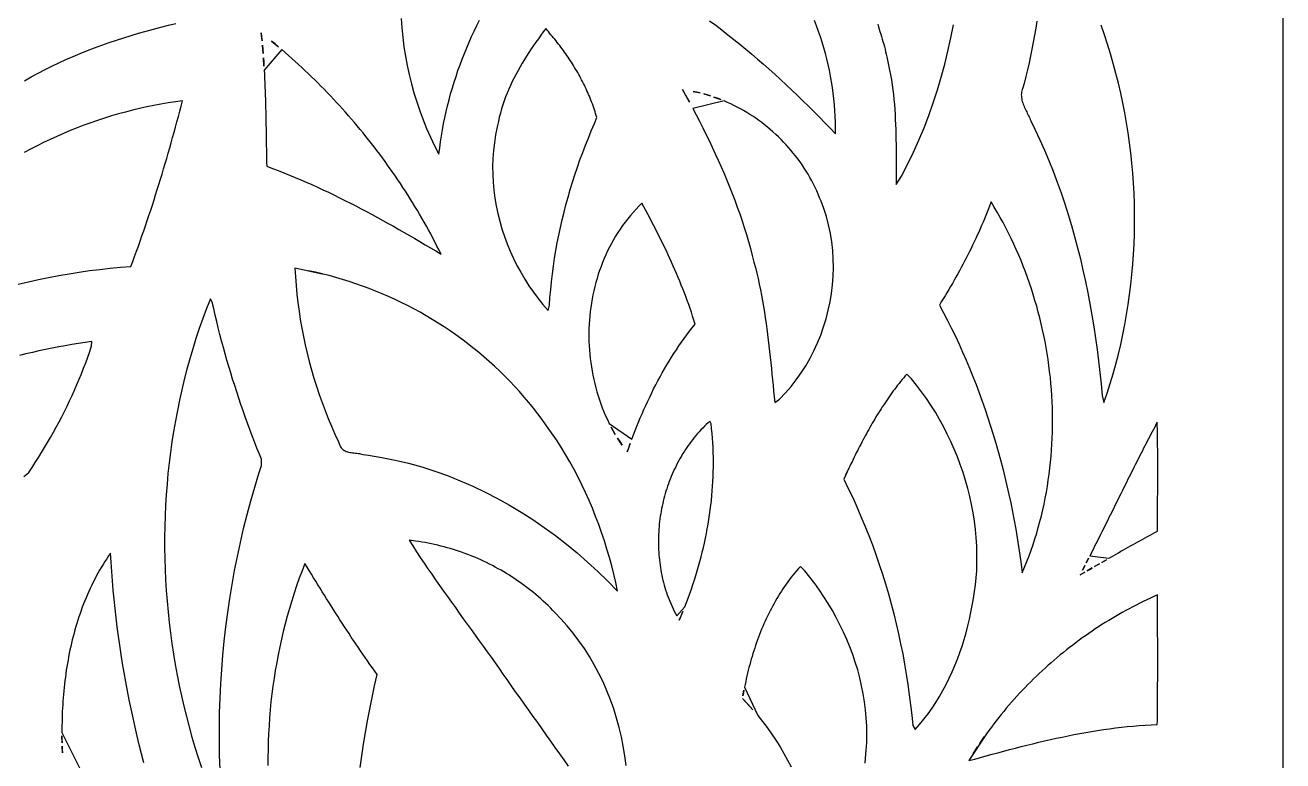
# Model space of a CAD drawing. Header units: metres. Extents: x 0 to 500, y 0 to 1000.
# Drawn here: x 247.2 to 500, y 171.3 to 319.2 of the extents above; entities that cross this region are included whole.
import ezdxf

# ---------------------------------------------------------------- set-up
doc = ezdxf.new("R2010")
doc.units = ezdxf.units.M
doc.layers.add('HOLE', color=7, linetype='Continuous')
doc.layers.add('OUTER', color=7, linetype='Continuous')

msp = doc.modelspace()

# ---------------------------------------------------------------- linework, layer by layer
at = {"layer": 'HOLE'}
for points in [[(247.03, 308.06), (248.39, 308.84), (249.76, 309.59), (251.15, 310.31), (252.54, 311), (253.95, 311.68), (255.36, 312.33), (256.79, 312.95), (258.22, 313.55), (259.67, 314.13), (261.12, 314.69), (262.58, 315.23), (264.04, 315.74), (265.51, 316.24), (266.99, 316.72), (268.48, 317.18), (269.97, 317.62), (271.46, 318.04), (272.96, 318.44), (274.46, 318.83), (275.97, 319.21), (277.47, 319.56)], [(322.74, 320.6), (322.88, 318.7), (323.07, 316.8), (323.31, 314.91), (323.6, 313.02), (323.95, 311.15), (324.35, 309.29), (324.8, 307.45), (325.31, 305.61), (325.87, 303.8), (326.48, 302), (327.14, 300.22), (327.86, 298.46), (328.63, 296.73), (329.46, 295.01), (330.34, 293.33), (330.49, 294.56), (330.66, 295.78), (330.85, 297.01), (331.05, 298.22), (331.28, 299.44), (331.53, 300.64), (331.8, 301.85), (332.08, 303.05), (332.38, 304.24), (332.7, 305.42), (333.04, 306.61), (333.4, 307.78), (333.78, 308.95), (334.17, 310.11), (334.58, 311.27), (335.01, 312.42), (335.45, 313.56), (335.92, 314.69), (336.39, 315.82), (336.89, 316.94), (337.4, 318.05), (337.93, 319.15), (338.47, 320.25)], [(384.76, 320.13), (385.99, 319.21), (387.22, 318.27), (388.43, 317.33), (389.64, 316.37), (390.84, 315.4), (392.03, 314.42), (393.22, 313.43), (394.4, 312.43), (395.56, 311.41), (396.72, 310.39), (397.88, 309.36), (399.02, 308.32), (400.16, 307.26), (401.29, 306.2), (402.41, 305.13), (403.52, 304.05), (404.63, 302.96), (405.73, 301.86), (406.82, 300.75), (407.9, 299.63), (408.98, 298.51), (410.04, 297.37), (410.05, 298.55), (410.04, 299.73), (410, 300.9), (409.94, 302.07), (409.86, 303.24), (409.75, 304.41), (409.61, 305.57), (409.46, 306.72), (409.28, 307.88), (409.08, 309.02), (408.85, 310.17), (408.6, 311.3), (408.34, 312.44), (408.04, 313.56), (407.73, 314.68), (407.4, 315.79), (407.04, 316.9), (406.67, 317.99), (406.27, 319.08), (405.85, 320.16)], [(418.55, 319.43), (418.7, 318.93), (418.86, 318.44), (419.01, 317.94), (419.17, 317.44), (419.32, 316.94), (419.47, 316.44), (419.61, 315.94), (419.75, 315.43), (419.89, 314.93), (420.02, 314.42), (420.14, 313.91), (420.26, 313.4), (420.37, 312.89), (420.53, 312.19), (420.75, 311.21), (420.95, 310.22), (421.14, 309.24), (421.31, 308.25), (421.45, 307.26), (421.59, 306.26), (421.7, 305.27), (421.81, 304.27), (421.9, 303.27), (421.97, 302.27), (422.04, 301.27), (422.09, 300.26), (422.14, 299.26), (422.17, 298.25), (422.2, 297.25), (422.22, 296.24), (422.24, 295.24), (422.25, 294.23), (422.26, 293.22), (422.26, 292.22), (422.26, 291.21), (422.26, 290.21), (422.26, 289.2), (422.26, 288.2), (422.27, 287.19), (423.31, 288.87), (424.55, 291.26), (425.72, 293.68), (426.82, 296.12), (427.86, 298.6), (428.82, 301.11), (429.72, 303.65), (430.55, 306.21), (431.32, 308.79), (432.03, 311.39), (432.67, 314.02), (433.26, 316.66), (433.78, 319.32)], [(450.52, 320.03), (450.31, 318.63), (450.08, 317.23), (449.83, 315.84), (449.57, 314.44), (449.28, 313.06), (448.98, 311.67), (448.67, 310.29), (448.33, 308.92), (447.97, 307.54), (447.7, 306.61), (447.6, 306.33), (447.52, 306.05), (447.47, 305.77), (447.44, 305.49), (447.42, 305.22), (447.43, 304.95), (447.46, 304.68), (447.5, 304.41), (447.55, 304.14), (447.62, 303.87), (447.7, 303.61), (447.8, 303.35), (447.9, 303.08), (448.01, 302.82), (448.12, 302.57), (448.24, 302.31), (448.37, 302.05), (448.5, 301.79), (448.62, 301.54), (448.75, 301.28), (448.88, 301.03), (449, 300.78), (449.12, 300.52), (449.23, 300.27), (449.34, 300.02), (450.17, 298.31), (451.15, 296.22), (452.08, 294.12), (452.98, 292), (453.83, 289.86), (454.64, 287.7), (455.42, 285.53), (456.15, 283.35), (456.85, 281.15), (457.52, 278.94), (458.14, 276.72), (458.74, 274.49), (459.3, 272.24), (459.82, 269.99), (460.32, 267.73), (460.78, 265.46), (461.22, 263.19), (461.62, 260.91), (462, 258.62), (462.35, 256.32), (462.67, 254.03), (462.96, 251.73), (463.23, 249.43), (463.48, 247.12), (463.71, 244.82), (464, 243.35), (464.66, 245.28), (465.29, 247.22), (465.87, 249.16), (466.42, 251.12), (466.93, 253.09), (467.4, 255.07), (467.83, 257.06), (468.23, 259.05), (468.59, 261.06), (468.92, 263.07), (469.2, 265.08), (469.46, 267.1), (469.67, 269.13), (469.85, 271.16), (469.99, 273.19), (470.1, 275.23), (470.16, 277.27), (470.2, 279.3), (470.2, 281.34), (470.16, 283.38), (470.08, 285.42), (469.97, 287.46), (469.83, 289.49), (469.65, 291.52), (469.43, 293.55), (469.18, 295.57), (468.89, 297.59), (468.57, 299.6), (468.21, 301.6), (467.82, 303.6), (467.4, 305.59), (466.94, 307.57), (466.44, 309.55), (465.91, 311.51), (465.35, 313.46), (464.75, 315.4), (464.12, 317.33), (463.45, 319.24)], [(245.77, 267.15), (247.8, 267.64), (249.83, 268.09), (251.87, 268.52), (253.92, 268.91), (255.98, 269.27), (258.04, 269.59), (260.1, 269.89), (262.17, 270.15), (264.24, 270.37), (266.32, 270.57), (268.4, 270.72), (268.78, 271.74), (269.16, 272.76), (269.54, 273.79), (269.91, 274.81), (270.28, 275.84), (270.64, 276.86), (271, 277.89), (271.35, 278.92), (271.7, 279.95), (272.05, 280.99), (272.39, 282.02), (272.73, 283.06), (273.06, 284.1), (273.39, 285.14), (273.72, 286.18), (274.04, 287.22), (274.36, 288.26), (274.68, 289.31), (275, 290.35), (275.31, 291.4), (275.61, 292.45), (275.92, 293.5), (276.22, 294.55), (276.52, 295.6), (276.81, 296.65), (277.1, 297.7), (277.39, 298.75), (277.68, 299.81), (277.96, 300.86), (278.25, 301.92), (278.52, 302.97), (278.8, 304.03), (277.35, 303.83), (275.9, 303.61), (274.46, 303.37), (273.02, 303.1), (271.59, 302.8), (270.16, 302.48), (268.74, 302.14), (267.32, 301.78), (265.91, 301.39), (264.51, 300.98), (263.11, 300.55), (261.72, 300.09), (260.33, 299.61), (258.96, 299.11), (257.59, 298.59), (256.23, 298.04), (254.87, 297.48), (253.53, 296.89), (252.19, 296.28), (250.87, 295.65), (249.55, 295), (248.24, 294.33), (246.94, 293.63)], [(286.35, 169.58), (286.26, 172.46), (286.21, 175.33), (286.21, 178.21), (286.26, 181.09), (286.35, 183.96), (286.49, 186.83), (286.67, 189.7), (286.91, 192.57), (287.18, 195.43), (287.51, 198.28), (287.88, 201.13), (288.3, 203.98), (288.76, 206.81), (289.27, 209.63), (289.83, 212.45), (290.43, 215.26), (291.08, 218.05), (291.78, 220.83), (292.53, 223.6), (293.32, 226.36), (294.16, 229.1), (294.68, 230.74), (294.68, 230.75), (294.68, 230.77), (294.68, 230.8), (294.68, 230.83), (294.68, 230.88), (294.68, 230.93), (294.68, 230.99), (294.67, 231.05), (294.67, 231.12), (294.67, 231.19), (294.67, 231.26), (294.67, 231.33), (294.67, 231.41), (294.66, 231.48), (294.66, 231.55), (294.66, 231.62), (294.66, 231.69), (294.66, 231.75), (294.66, 231.81), (294.66, 231.86), (294.66, 231.9), (294.65, 231.94), (294.65, 231.96), (294.65, 231.98), (294.65, 231.99), (294.25, 232.98), (293.76, 234.22), (293.27, 235.46), (292.8, 236.71), (292.33, 237.96), (291.87, 239.21), (291.41, 240.47), (290.97, 241.73), (290.53, 242.99), (290.1, 244.25), (289.69, 245.52), (289.28, 246.79), (288.87, 248.06), (288.48, 249.34), (288.1, 250.62), (287.72, 251.9), (287.36, 253.19), (287, 254.47), (286.66, 255.77), (286.32, 257.06), (285.99, 258.36), (285.68, 259.66), (285.37, 260.96), (285.07, 262.27), (284.78, 263.58), (284.4, 264.23), (283.62, 262.25), (282.88, 260.25), (282.17, 258.24), (281.5, 256.22), (280.86, 254.19), (280.26, 252.14), (279.69, 250.09), (279.15, 248.02), (278.65, 245.95), (278.19, 243.87), (277.75, 241.78), (277.36, 239.68), (276.99, 237.58), (276.66, 235.47), (276.37, 233.35), (276.1, 231.23), (275.87, 229.11), (275.68, 226.98), (275.51, 224.84), (275.38, 222.71), (275.29, 220.57), (275.22, 218.43), (275.19, 216.28), (275.19, 214.14), (275.23, 212), (275.3, 209.86), (275.39, 207.72), (275.53, 205.58), (275.69, 203.44), (275.88, 201.31), (276.11, 199.17), (276.37, 197.05), (276.66, 194.92), (276.98, 192.81), (277.34, 190.69), (277.72, 188.59), (278.14, 186.49), (278.58, 184.39), (279.06, 182.31), (279.57, 180.23), (280.11, 178.17), (280.68, 176.11), (281.28, 174.06), (281.92, 172.02), (282.58, 170)], [(246.89, 228.53), (247.91, 229.33), (248.56, 230.31), (249.2, 231.31), (249.83, 232.31), (250.46, 233.31), (251.07, 234.32), (251.67, 235.34), (252.26, 236.37), (252.85, 237.4), (253.42, 238.44), (253.98, 239.48), (254.53, 240.53), (255.06, 241.59), (255.59, 242.65), (256.1, 243.72), (256.6, 244.8), (257.09, 245.88), (257.57, 246.97), (258.03, 248.06), (258.48, 249.16), (258.91, 250.27), (259.34, 251.38), (259.74, 252.5), (260.14, 253.63), (260.51, 254.76), (260.54, 255.63), (259.21, 255.43), (257.88, 255.23), (256.55, 255.01), (255.22, 254.78), (253.9, 254.54), (252.58, 254.29), (251.25, 254.02), (249.93, 253.75), (248.62, 253.46), (247.3, 253.17), (245.99, 252.86)], [(367.95, 170.4), (367.71, 172.34), (367.4, 174.26), (367.02, 176.17), (366.57, 178.07), (366.05, 179.94), (365.47, 181.8), (364.82, 183.62), (364.11, 185.43), (363.33, 187.2), (362.49, 188.93), (361.58, 190.63), (360.61, 192.29), (359.58, 193.91), (358.48, 195.49), (357.33, 197.02), (356.11, 198.49), (354.84, 199.92), (353.68, 201.11), (353.22, 201.59), (352.76, 202.07), (352.28, 202.54), (351.8, 203), (351.32, 203.45), (350.83, 203.89), (350.33, 204.33), (349.83, 204.76), (349.32, 205.18), (348.81, 205.6), (348.29, 206.01), (347.76, 206.41), (347.23, 206.8), (346.7, 207.18), (346.16, 207.56), (345.61, 207.93), (345.06, 208.29), (344.51, 208.64), (343.95, 208.99), (343.39, 209.32), (342.82, 209.65), (342.25, 209.97), (341.67, 210.29), (341.09, 210.59), (340.51, 210.89), (339.92, 211.18), (339.33, 211.46), (338.74, 211.73), (338.14, 212), (337.54, 212.26), (336.94, 212.5), (336.33, 212.74), (335.72, 212.98), (335.11, 213.2), (334.49, 213.41), (333.87, 213.62), (333.25, 213.82), (332.63, 214.01), (332, 214.19), (331.38, 214.36), (330.75, 214.53), (330.11, 214.68), (329.48, 214.83), (328.85, 214.97), (328.21, 215.1), (327.57, 215.22), (326.93, 215.33), (326.29, 215.44), (325.65, 215.53), (324.37, 215.69), (324.37, 215.69), (325.1, 214.54), (325.84, 213.39), (326.6, 212.24), (327.35, 211.1), (328.12, 209.97), (328.89, 208.84), (329.67, 207.72), (330.46, 206.59), (331.25, 205.48), (332.04, 204.36), (332.84, 203.25), (333.64, 202.14), (334.44, 201.03), (335.24, 199.92), (336.04, 198.82), (336.85, 197.71), (337.65, 196.6), (338.45, 195.49), (339.25, 194.38), (340.05, 193.27), (340.84, 192.15), (341.63, 191.03), (342.42, 189.91), (343.2, 188.79), (343.97, 187.66), (344.79, 186.48), (345.69, 185.24), (346.58, 184), (347.47, 182.76), (348.36, 181.51), (349.24, 180.27), (350.13, 179.02), (351.01, 177.77), (351.89, 176.52), (352.78, 175.27), (353.66, 174.02), (354.55, 172.77), (355.43, 171.52), (356.32, 170.28)], [(271.03, 170.93), (270.56, 172.73), (270.11, 174.53), (269.67, 176.33), (269.25, 178.14), (268.84, 179.96), (268.46, 181.77), (268.08, 183.59), (267.73, 185.42), (267.38, 187.25), (267.06, 189.08), (266.75, 190.91), (266.46, 192.75), (266.18, 194.59), (265.92, 196.43), (265.68, 198.27), (265.45, 200.12), (265.24, 201.97), (265.05, 203.82), (264.87, 205.68), (264.71, 207.53), (264.57, 209.39), (264.44, 211.25), (264.33, 213.11), (263.94, 212.55), (263.56, 211.98), (263.19, 211.4), (262.83, 210.82), (262.47, 210.24), (262.13, 209.65), (261.79, 209.06), (261.46, 208.46), (261.14, 207.85), (260.83, 207.24), (260.53, 206.63), (260.24, 206.01), (259.96, 205.39), (259.68, 204.77), (259.41, 204.14), (259.15, 203.51), (258.9, 202.87), (258.65, 202.23), (258.42, 201.59), (258.19, 200.94), (257.97, 200.29), (257.76, 199.64), (257.55, 198.98), (257.35, 198.32), (257.16, 197.66), (256.98, 196.99), (256.8, 196.33), (256.63, 195.66), (256.47, 194.98), (256.32, 194.31), (256.17, 193.63), (256.03, 192.96), (255.9, 192.28), (255.77, 191.59), (255.65, 190.91), (255.54, 190.22), (255.43, 189.54), (255.33, 188.85), (255.24, 188.16), (255.15, 187.47), (255.07, 186.78), (254.99, 186.09), (254.92, 185.39), (254.86, 184.7), (254.8, 184.01), (254.75, 183.31), (254.71, 182.62), (254.67, 181.92), (254.63, 181.23), (254.61, 180.53), (254.58, 179.84), (254.57, 179.14), (254.55, 178.45), (254.55, 177.75), (254.55, 177.06), (258.93, 168.2)], [(314.48, 170.02), (314.82, 172.37), (315.19, 174.72), (315.59, 177.06), (316.01, 179.4), (316.45, 181.74), (316.92, 184.07), (317.41, 186.39), (317.93, 188.71), (317.44, 189.38), (316.96, 190.06), (316.48, 190.74), (316, 191.42), (315.53, 192.1), (315.06, 192.78), (314.59, 193.47), (314.12, 194.16), (313.65, 194.85), (313.19, 195.54), (312.73, 196.23), (312.27, 196.92), (311.81, 197.61), (311.36, 198.31), (310.9, 199.01), (310.45, 199.71), (310, 200.4), (309.55, 201.11), (309.11, 201.81), (308.66, 202.51), (308.22, 203.21), (307.77, 203.92), (307.33, 204.62), (306.89, 205.33), (306.45, 206.04), (306.02, 206.74), (305.58, 207.45), (305.14, 208.16), (304.71, 208.87), (304.27, 209.58), (303.84, 210.29), (303.41, 211.01), (302.83, 209.52), (302.27, 208.03), (301.74, 206.53), (301.24, 205.02), (300.75, 203.5), (300.29, 201.98), (299.85, 200.44), (299.44, 198.9), (299.05, 197.36), (298.68, 195.8), (298.34, 194.24), (298.02, 192.68), (297.72, 191.11), (297.45, 189.53), (297.2, 187.95), (296.97, 186.37), (296.76, 184.78), (296.58, 183.19), (296.42, 181.59), (296.29, 180), (296.18, 178.4), (296.09, 176.8), (296.02, 175.2), (295.98, 173.59), (295.96, 171.99), (295.96, 170.39)], [(416.03, 170.88), (416.12, 171.88), (416.26, 173.4), (416.35, 175.05), (416.38, 176.7), (416.35, 178.34), (416.26, 179.98), (416.11, 181.61), (415.91, 183.23), (415.64, 184.84), (415.32, 186.44), (414.95, 188.03), (414.53, 189.61), (414.05, 191.16), (413.53, 192.71), (412.96, 194.23), (412.34, 195.74), (411.68, 197.23), (410.97, 198.7), (410.22, 200.14), (409.43, 201.56), (408.6, 202.96), (407.73, 204.33), (406.82, 205.67), (405.88, 206.99), (404.91, 208.27), (403.9, 209.52), (403, 210.42), (402.62, 209.99), (402.24, 209.56), (401.88, 209.13), (401.52, 208.68), (401.17, 208.24), (400.82, 207.78), (400.48, 207.33), (400.15, 206.86), (399.82, 206.4), (399.5, 205.92), (399.19, 205.45), (398.88, 204.96), (398.58, 204.48), (398.28, 203.99), (397.99, 203.49), (397.71, 202.99), (397.44, 202.49), (397.17, 201.98), (396.9, 201.47), (396.64, 200.96), (396.39, 200.44), (396.15, 199.92), (395.91, 199.4), (395.67, 198.87), (395.44, 198.34), (395.22, 197.81), (395, 197.27), (394.79, 196.73), (394.58, 196.19), (394.38, 195.65), (394.19, 195.1), (394, 194.55), (393.82, 194), (393.64, 193.45), (393.46, 192.89), (393.29, 192.34), (393.13, 191.78), (392.97, 191.22), (392.82, 190.66), (392.67, 190.1), (392.53, 189.54), (392.39, 188.97), (392.26, 188.41), (392.13, 187.84), (392.01, 187.27), (391.89, 186.71), (391.78, 186.14), (394.46, 180.44), (394.46, 180.44), (395.42, 179.24), (396.34, 178.01), (397.23, 176.76), (398.09, 175.47), (398.91, 174.17), (399.69, 172.84), (400.44, 171.48), (401.15, 170.11)]]:
    msp.add_lwpolyline(points, dxfattribs=at)
for points in [[(294.61, 317.73), (294.7, 316.89), (294.78, 316.06), (294.61, 317.73)], [(351.8, 318.55), (351.31, 317.88), (350.81, 317.2), (350.33, 316.52), (349.84, 315.84), (349.36, 315.14), (348.89, 314.45), (348.42, 313.74), (347.97, 313.04), (347.52, 312.32), (347.08, 311.6), (346.65, 310.87), (346.24, 310.14), (345.84, 309.4), (345.45, 308.65), (345.07, 307.9), (344.71, 307.13), (344.37, 306.36), (344.04, 305.59), (343.73, 304.8), (343.44, 304.01), (343.17, 303.2), (342.92, 302.39), (342.69, 301.57), (342.48, 300.74), (342.3, 299.9), (342.05, 298.77), (341.73, 297.19), (341.48, 295.61), (341.3, 294.02), (341.19, 292.43), (341.14, 290.83), (341.16, 289.24), (341.25, 287.65), (341.39, 286.06), (341.6, 284.48), (341.86, 282.91), (342.19, 281.36), (342.57, 279.81), (343.02, 278.28), (343.51, 276.77), (344.06, 275.28), (344.67, 273.81), (345.32, 272.36), (346.03, 270.94), (346.78, 269.55), (347.59, 268.19), (348.44, 266.86), (349.33, 265.56), (350.27, 264.3), (351.26, 263.08), (352.28, 261.9), (352.56, 262.94), (352.67, 264.52), (352.81, 266.1), (352.97, 267.67), (353.15, 269.24), (353.36, 270.81), (353.59, 272.37), (353.85, 273.92), (354.13, 275.47), (354.44, 277.02), (354.76, 278.56), (355.11, 280.1), (355.49, 281.62), (355.88, 283.15), (356.3, 284.67), (356.74, 286.18), (357.19, 287.68), (357.67, 289.18), (358.18, 290.67), (358.7, 292.15), (359.24, 293.63), (359.8, 295.09), (360.38, 296.55), (360.97, 298), (361.59, 299.45), (362.08, 300.68), (361.96, 301.07), (361.84, 301.47), (361.72, 301.86), (361.59, 302.25), (361.46, 302.64), (361.33, 303.03), (361.19, 303.41), (361.04, 303.8), (360.9, 304.18), (360.75, 304.56), (360.59, 304.94), (360.43, 305.32), (360.27, 305.69), (360.1, 306.06), (359.93, 306.44), (359.76, 306.81), (359.58, 307.17), (359.4, 307.54), (359.21, 307.9), (359.03, 308.27), (358.83, 308.63), (358.64, 308.99), (358.44, 309.34), (358.24, 309.7), (358.04, 310.05), (357.83, 310.4), (357.62, 310.75), (357.4, 311.1), (357.19, 311.45), (356.97, 311.79), (356.75, 312.13), (356.52, 312.47), (356.29, 312.81), (356.06, 313.15), (355.83, 313.48), (355.6, 313.81), (355.36, 314.14), (355.12, 314.47), (354.88, 314.8), (354.63, 315.12), (354.39, 315.44), (354.14, 315.76), (353.88, 316.08), (353.63, 316.4), (353.38, 316.71), (353.12, 317.02), (352.86, 317.33), (352.6, 317.64), (352.34, 317.95), (352.07, 318.25), (351.8, 318.55)], [(294.86, 315.22), (294.93, 314.38), (295, 313.54), (294.86, 315.22)], [(295.22, 310.19), (295.26, 309.35), (295.3, 308.51), (295.34, 307.67), (295.37, 306.83), (295.4, 305.99), (295.43, 305.15), (295.46, 304.31), (295.48, 303.47), (295.5, 302.63), (295.52, 301.79), (295.54, 300.95), (295.55, 300.11), (295.57, 299.27), (295.58, 298.43), (295.6, 297.59), (295.61, 296.75), (295.63, 295.9), (295.64, 295.06), (295.65, 294.22), (295.67, 293.38), (295.68, 292.54), (295.7, 291.7), (295.72, 290.86), (296.87, 290.44), (298.01, 290), (299.15, 289.56), (300.29, 289.1), (301.42, 288.64), (302.55, 288.16), (303.68, 287.67), (304.8, 287.18), (305.91, 286.67), (307.03, 286.16), (308.13, 285.64), (309.24, 285.1), (310.34, 284.56), (311.44, 284.02), (312.54, 283.46), (313.63, 282.9), (314.72, 282.33), (315.81, 281.76), (316.89, 281.18), (317.97, 280.59), (319.05, 280), (320.12, 279.4), (321.2, 278.8), (322.27, 278.19), (323.34, 277.58), (324.4, 276.96), (325.47, 276.34), (326.53, 275.72), (327.59, 275.1), (328.65, 274.47), (329.71, 273.84), (330.76, 273.21), (330.36, 274.02), (329.95, 274.84), (329.53, 275.65), (329.11, 276.45), (328.68, 277.26), (328.25, 278.06), (327.81, 278.85), (327.37, 279.65), (326.92, 280.44), (326.46, 281.22), (326, 282.01), (325.53, 282.79), (325.06, 283.56), (324.58, 284.33), (324.09, 285.1), (323.61, 285.87), (323.11, 286.63), (322.61, 287.39), (322.11, 288.14), (321.6, 288.89), (321.08, 289.64), (320.56, 290.38), (320.03, 291.12), (319.5, 291.85), (318.97, 292.58), (318.43, 293.31), (317.88, 294.03), (317.33, 294.75), (316.77, 295.47), (316.21, 296.18), (315.65, 296.89), (315.08, 297.59), (314.5, 298.29), (313.92, 298.98), (313.34, 299.67), (312.75, 300.36), (312.16, 301.04), (311.56, 301.72), (310.96, 302.39), (310.36, 303.06), (309.74, 303.72), (309.13, 304.38), (308.51, 305.04), (307.89, 305.69), (307.26, 306.34), (306.63, 306.98), (305.99, 307.62), (305.36, 308.25), (304.71, 308.88), (304.07, 309.5), (303.41, 310.12), (302.76, 310.73), (302.1, 311.34), (301.44, 311.95), (300.77, 312.55), (300.1, 313.14), (299.43, 313.74), (298.75, 314.32), (295.22, 310.19)], [(298.07, 314.9), (297.39, 315.48), (296.7, 316.05), (298.07, 314.9)], [(295.06, 312.7), (295.12, 311.87), (295.17, 311.03), (295.06, 312.7)], [(379.32, 306.29), (380.01, 305.02), (380.7, 303.75), (379.32, 306.29)], [(381.38, 302.48), (382.06, 301.2), (382.72, 299.91), (383.38, 298.62), (384.02, 297.32), (384.66, 296.02), (385.29, 294.71), (385.9, 293.4), (386.5, 292.08), (387.09, 290.75), (387.67, 289.42), (388.23, 288.08), (388.78, 286.74), (389.32, 285.39), (389.83, 284.03), (390.33, 282.67), (390.82, 281.3), (391.28, 279.92), (391.73, 278.53), (392.16, 277.14), (392.57, 275.74), (392.96, 274.33), (393.33, 272.92), (393.66, 271.62), (393.95, 270.52), (394.23, 269.41), (394.49, 268.29), (394.73, 267.18), (394.97, 266.06), (395.19, 264.93), (395.39, 263.81), (395.59, 262.68), (395.77, 261.55), (395.95, 260.42), (396.11, 259.29), (396.27, 258.16), (396.42, 257.02), (396.56, 255.89), (396.69, 254.75), (396.82, 253.61), (396.94, 252.47), (397.06, 251.33), (397.18, 250.19), (397.29, 249.05), (397.4, 247.91), (397.51, 246.77), (397.62, 245.63), (397.73, 244.49), (397.84, 243.35), (398.84, 244.07), (400.02, 245.3), (401.13, 246.59), (402.18, 247.93), (403.17, 249.33), (404.09, 250.77), (404.95, 252.26), (405.73, 253.79), (406.45, 255.35), (407.1, 256.95), (407.68, 258.58), (408.19, 260.23), (408.62, 261.91), (408.98, 263.6), (409.26, 265.31), (409.47, 267.03), (409.6, 268.76), (409.65, 270.49), (409.62, 272.22), (409.51, 273.95), (409.32, 275.67), (409.04, 277.38), (408.68, 279.07), (408.23, 280.75), (407.7, 282.41), (407.16, 283.86), (406.88, 284.56), (406.59, 285.25), (406.29, 285.94), (405.97, 286.62), (405.63, 287.29), (405.29, 287.96), (404.93, 288.61), (404.55, 289.26), (404.16, 289.89), (403.76, 290.52), (403.35, 291.14), (402.93, 291.75), (402.49, 292.35), (402.04, 292.94), (401.58, 293.52), (401.11, 294.09), (400.62, 294.65), (400.13, 295.2), (399.63, 295.74), (399.11, 296.27), (398.58, 296.79), (398.05, 297.29), (397.5, 297.79), (396.95, 298.27), (396.39, 298.74), (395.81, 299.2), (395.23, 299.65), (394.64, 300.08), (394.05, 300.51), (393.44, 300.92), (392.83, 301.31), (392.21, 301.7), (391.58, 302.07), (390.94, 302.43), (390.3, 302.77), (389.65, 303.1), (389, 303.42), (388.34, 303.72), (387.67, 304.01), (381.38, 302.48)], [(382.87, 305.61), (382.17, 305.78), (381.46, 305.93), (382.87, 305.61)], [(384.95, 305.02), (384.26, 305.23), (383.57, 305.43), (384.95, 305.02)], [(387, 304.28), (386.32, 304.54), (385.64, 304.79), (387, 304.28)], [(369.13, 236.02), (369.45, 236.88), (369.78, 237.74), (370.12, 238.59), (370.47, 239.44), (370.82, 240.29), (371.19, 241.13), (371.55, 241.97), (371.93, 242.81), (372.31, 243.64), (372.71, 244.47), (373.11, 245.29), (373.51, 246.11), (373.93, 246.93), (374.36, 247.74), (374.79, 248.54), (375.23, 249.34), (375.68, 250.13), (376.14, 250.92), (376.61, 251.7), (377.09, 252.47), (377.58, 253.24), (378.08, 254), (378.59, 254.76), (379.11, 255.5), (379.63, 256.24), (380.17, 256.98), (380.72, 257.7), (381.28, 258.42), (381.85, 259.13), (381.6, 259.93), (381.35, 260.72), (381.09, 261.52), (380.82, 262.31), (380.55, 263.09), (380.26, 263.88), (379.97, 264.66), (379.68, 265.44), (379.38, 266.21), (379.07, 266.99), (378.76, 267.76), (378.44, 268.53), (378.11, 269.29), (377.78, 270.06), (377.45, 270.82), (377.11, 271.58), (376.77, 272.33), (376.42, 273.09), (376.06, 273.84), (375.7, 274.59), (375.34, 275.34), (374.98, 276.08), (374.61, 276.83), (374.24, 277.57), (373.86, 278.31), (373.48, 279.05), (373.1, 279.79), (372.72, 280.52), (372.33, 281.26), (371.94, 281.99), (371.55, 282.72), (371.15, 283.45), (370.55, 282.85), (369.96, 282.23), (369.38, 281.61), (368.83, 280.96), (368.29, 280.31), (367.77, 279.64), (367.27, 278.95), (366.79, 278.26), (366.32, 277.56), (365.87, 276.84), (365.44, 276.11), (365.03, 275.37), (364.64, 274.62), (364.26, 273.87), (363.9, 273.1), (363.56, 272.33), (363.24, 271.54), (362.93, 270.75), (362.65, 269.95), (362.38, 269.15), (362.13, 268.33), (361.89, 267.52), (361.68, 266.69), (361.48, 265.86), (361.3, 265.03), (361.14, 264.19), (361, 263.35), (360.87, 262.5), (360.76, 261.66), (360.67, 260.81), (360.6, 259.95), (360.54, 259.1), (360.51, 258.24), (360.49, 257.38), (360.49, 256.53), (360.5, 255.67), (360.54, 254.81), (360.59, 253.96), (360.66, 253.1), (360.75, 252.25), (360.85, 251.4), (360.98, 250.55), (361.12, 249.71), (361.28, 248.86), (361.45, 248.03), (361.65, 247.19), (361.86, 246.36), (362.09, 245.54), (362.34, 244.72), (362.6, 243.91), (362.89, 243.11), (363.19, 242.31), (363.51, 241.52), (363.85, 240.73), (364.2, 239.96), (364.57, 239.19), (369.13, 236.02)], [(441.36, 283.7), (441.1, 283.02), (440.84, 282.34), (440.57, 281.66), (440.29, 280.99), (440.01, 280.32), (439.73, 279.65), (439.44, 278.98), (439.15, 278.31), (438.85, 277.65), (438.55, 276.99), (438.25, 276.33), (437.94, 275.67), (437.63, 275.02), (437.31, 274.36), (436.99, 273.71), (436.67, 273.06), (436.34, 272.42), (436.01, 271.77), (435.67, 271.13), (435.33, 270.49), (434.98, 269.85), (434.64, 269.22), (434.28, 268.58), (433.93, 267.95), (433.57, 267.32), (433.21, 266.69), (432.84, 266.07), (432.47, 265.45), (432.09, 264.83), (431.72, 264.21), (431.34, 263.59), (430.95, 262.98), (431.78, 261.43), (432.6, 259.86), (433.39, 258.29), (434.16, 256.7), (434.91, 255.11), (435.63, 253.5), (436.34, 251.88), (437.03, 250.26), (437.69, 248.62), (438.34, 246.98), (438.96, 245.32), (439.57, 243.66), (440.15, 241.99), (440.72, 240.31), (441.26, 238.63), (441.79, 236.93), (442.29, 235.23), (442.78, 233.53), (443.25, 231.82), (443.69, 230.1), (444.12, 228.38), (444.53, 226.65), (444.92, 224.91), (445.3, 223.18), (445.65, 221.43), (445.99, 219.69), (446.3, 217.94), (446.6, 216.19), (446.88, 214.43), (447.14, 212.67), (447.39, 210.91), (447.62, 209.15), (448.09, 210.27), (448.54, 211.39), (448.97, 212.52), (449.38, 213.66), (449.78, 214.8), (450.15, 215.95), (450.51, 217.11), (450.84, 218.27), (451.16, 219.44), (451.46, 220.61), (451.74, 221.79), (452, 222.97), (452.24, 224.16), (452.46, 225.35), (452.67, 226.55), (452.85, 227.75), (453.02, 228.95), (453.17, 230.16), (453.3, 231.36), (453.42, 232.58), (453.51, 233.79), (453.59, 235), (453.65, 236.22), (453.69, 237.43), (453.71, 238.65), (453.71, 239.87), (453.7, 241.09), (453.67, 242.31), (453.62, 243.53), (453.56, 244.75), (453.47, 245.96), (453.37, 247.18), (453.26, 248.39), (453.12, 249.61), (452.97, 250.82), (452.8, 252.02), (452.61, 253.23), (452.41, 254.43), (452.19, 255.63), (451.95, 256.83), (451.7, 258.02), (451.42, 259.21), (451.14, 260.39), (450.83, 261.57), (450.51, 262.74), (450.17, 263.91), (449.82, 265.08), (449.45, 266.23), (449.06, 267.38), (448.66, 268.53), (448.24, 269.66), (447.81, 270.79), (447.36, 271.92), (446.89, 273.03), (446.41, 274.14), (445.91, 275.24), (445.4, 276.33), (444.87, 277.41), (444.32, 278.48), (443.76, 279.55), (443.19, 280.6), (442.59, 281.64), (441.99, 282.68), (441.36, 283.7)], [(301.38, 270.36), (301.48, 268.63), (301.61, 266.91), (301.78, 265.19), (301.98, 263.47), (302.21, 261.76), (302.47, 260.05), (302.77, 258.35), (303.1, 256.65), (303.47, 254.96), (303.86, 253.28), (304.28, 251.61), (304.74, 249.95), (305.22, 248.29), (305.74, 246.65), (306.28, 245.01), (306.85, 243.39), (307.46, 241.77), (308.08, 240.17), (308.74, 238.59), (309.42, 237.01), (310.13, 235.45), (310.44, 234.75), (310.56, 234.5), (310.71, 234.28), (310.87, 234.09), (311.05, 233.92), (311.25, 233.78), (311.47, 233.66), (311.7, 233.56), (311.94, 233.48), (312.19, 233.41), (312.45, 233.36), (312.72, 233.31), (312.99, 233.27), (313.26, 233.24), (313.54, 233.21), (313.81, 233.18), (314.08, 233.15), (314.34, 233.11), (314.6, 233.07), (314.85, 233.01), (315.09, 232.95), (316.15, 232.78), (318.87, 232.34), (321.57, 231.8), (324.24, 231.17), (326.88, 230.43), (329.5, 229.6), (332.08, 228.68), (334.64, 227.66), (337.16, 226.56), (339.65, 225.37), (342.1, 224.11), (344.51, 222.76), (346.89, 221.33), (349.22, 219.83), (351.52, 218.26), (353.77, 216.62), (355.97, 214.92), (358.13, 213.14), (360.24, 211.31), (362.3, 209.42), (364.32, 207.47), (366.27, 205.47), (365.91, 207.17), (365.51, 208.87), (365.08, 210.56), (364.62, 212.24), (364.12, 213.92), (363.6, 215.58), (363.05, 217.23), (362.47, 218.87), (361.85, 220.49), (361.2, 222.11), (360.53, 223.7), (359.82, 225.29), (359.08, 226.85), (358.3, 228.4), (357.5, 229.93), (356.66, 231.45), (355.79, 232.94), (354.89, 234.41), (353.96, 235.86), (352.99, 237.29), (352, 238.7), (351.09, 239.95), (350.22, 241.11), (349.34, 242.25), (348.43, 243.37), (347.5, 244.48), (346.55, 245.56), (345.58, 246.62), (344.59, 247.67), (343.59, 248.69), (342.56, 249.69), (341.52, 250.67), (340.46, 251.64), (339.38, 252.58), (338.29, 253.5), (337.18, 254.4), (336.06, 255.27), (334.92, 256.13), (333.76, 256.96), (332.6, 257.78), (331.41, 258.57), (330.22, 259.34), (329.01, 260.08), (327.79, 260.81), (326.55, 261.51), (325.31, 262.19), (324.05, 262.85), (322.78, 263.48), (321.51, 264.09), (320.22, 264.68), (318.92, 265.24), (317.62, 265.78), (316.3, 266.3), (314.98, 266.79), (313.65, 267.26), (312.31, 267.7), (310.96, 268.12), (309.61, 268.52), (308.25, 268.89), (301.38, 270.36)], [(306.89, 269.23), (305.52, 269.55), (304.14, 269.85), (306.89, 269.23)], [(411.73, 227.96), (412.64, 226.11), (413.52, 224.25), (414.37, 222.38), (415.19, 220.49), (415.98, 218.58), (416.74, 216.66), (417.48, 214.74), (418.18, 212.79), (418.85, 210.84), (419.49, 208.88), (420.1, 206.9), (420.69, 204.92), (421.24, 202.92), (421.77, 200.92), (422.26, 198.91), (422.73, 196.89), (423.16, 194.86), (423.57, 192.83), (423.95, 190.78), (424.29, 188.74), (424.61, 186.69), (424.9, 184.63), (425.16, 182.57), (425.39, 180.51), (425.59, 178.44), (426.07, 177.61), (426.98, 178.65), (427.85, 179.72), (428.68, 180.81), (429.48, 181.94), (430.24, 183.09), (430.96, 184.27), (431.65, 185.47), (432.3, 186.69), (432.92, 187.94), (433.51, 189.2), (434.06, 190.48), (434.58, 191.77), (435.06, 193.09), (435.52, 194.41), (435.94, 195.75), (436.32, 197.1), (436.68, 198.46), (437.01, 199.83), (437.3, 201.2), (437.57, 202.58), (437.8, 203.97), (438.01, 205.36), (438.19, 206.75), (438.34, 208.14), (438.46, 209.53), (438.51, 211.16), (438.51, 212.84), (438.45, 214.53), (438.35, 216.21), (438.19, 217.88), (437.98, 219.55), (437.72, 221.21), (437.41, 222.85), (437.05, 224.49), (436.65, 226.12), (436.2, 227.73), (435.7, 229.33), (435.16, 230.91), (434.57, 232.47), (433.94, 234.02), (433.26, 235.54), (432.54, 237.04), (431.78, 238.53), (430.98, 239.98), (430.14, 241.41), (429.25, 242.82), (428.33, 244.2), (427.37, 245.54), (426.37, 246.86), (425.33, 248.15), (424.41, 249.08), (424.09, 248.72), (423.78, 248.35), (423.47, 247.98), (423.16, 247.6), (422.86, 247.23), (422.56, 246.85), (422.27, 246.47), (421.97, 246.08), (421.69, 245.7), (421.4, 245.31), (421.12, 244.92), (420.84, 244.52), (420.56, 244.13), (420.29, 243.73), (420.02, 243.33), (419.75, 242.93), (419.48, 242.53), (419.22, 242.12), (418.96, 241.71), (418.7, 241.3), (418.45, 240.89), (418.2, 240.48), (417.95, 240.06), (417.7, 239.64), (417.46, 239.23), (417.21, 238.81), (416.97, 238.38), (416.74, 237.96), (416.5, 237.54), (416.27, 237.11), (416.04, 236.68), (415.81, 236.26), (415.58, 235.83), (415.35, 235.4), (415.13, 234.96), (414.91, 234.53), (414.68, 234.1), (414.46, 233.66), (414.25, 233.23), (414.03, 232.79), (413.82, 232.36), (413.6, 231.92), (413.39, 231.48), (413.18, 231.04), (412.97, 230.6), (412.76, 230.16), (411.73, 227.96)], [(364.96, 238.44), (365.37, 237.69), (365.8, 236.95), (364.96, 238.44)], [(379.75, 202.28), (380.1, 203.17), (380.44, 204.07), (380.77, 204.97), (381.09, 205.88), (381.4, 206.79), (381.7, 207.7), (381.99, 208.62), (382.27, 209.54), (382.53, 210.47), (382.79, 211.39), (383.04, 212.32), (383.28, 213.26), (383.5, 214.2), (383.71, 215.13), (383.92, 216.08), (384.11, 217.02), (384.29, 217.97), (384.46, 218.92), (384.61, 219.87), (384.76, 220.82), (384.89, 221.77), (385.01, 222.73), (385.12, 223.69), (385.21, 224.65), (385.3, 225.61), (385.37, 226.57), (385.42, 227.53), (385.47, 228.49), (385.5, 229.45), (385.51, 230.42), (385.52, 231.38), (385.51, 232.35), (385.48, 233.31), (385.45, 234.28), (385.39, 235.24), (385.33, 236.2), (385.25, 237.17), (385.15, 238.13), (385.04, 239.09), (384.83, 239.62), (384.46, 239.29), (384.09, 238.94), (383.72, 238.59), (383.37, 238.23), (383.02, 237.87), (382.67, 237.5), (382.34, 237.12), (382.01, 236.74), (381.68, 236.35), (381.37, 235.95), (381.06, 235.55), (380.75, 235.15), (380.46, 234.74), (380.17, 234.32), (379.88, 233.9), (379.61, 233.47), (379.34, 233.03), (379.08, 232.6), (378.82, 232.16), (378.57, 231.71), (378.33, 231.26), (378.1, 230.8), (377.87, 230.34), (377.65, 229.88), (377.44, 229.41), (377.23, 228.94), (377.03, 228.47), (376.84, 227.99), (376.66, 227.51), (376.48, 227.02), (376.31, 226.54), (376.15, 226.05), (375.99, 225.55), (375.84, 225.06), (375.7, 224.56), (375.57, 224.06), (375.45, 223.56), (375.33, 223.05), (375.22, 222.55), (375.11, 222.04), (375.02, 221.53), (374.93, 221.02), (374.85, 220.51), (374.77, 219.99), (374.71, 219.48), (374.65, 218.96), (374.6, 218.45), (374.56, 217.93), (374.52, 217.41), (374.5, 216.9), (374.48, 216.38), (374.47, 215.86), (374.46, 215.34), (374.47, 214.82), (374.48, 214.31), (374.5, 213.79), (374.53, 213.27), (374.57, 212.76), (374.61, 212.24), (374.66, 211.73), (374.72, 211.22), (374.79, 210.7), (374.87, 210.19), (374.95, 209.69), (375.04, 209.18), (375.15, 208.67), (375.25, 208.17), (375.37, 207.67), (375.5, 207.17), (375.63, 206.68), (375.77, 206.18), (375.92, 205.69), (376.08, 205.2), (376.25, 204.72), (376.43, 204.24), (376.61, 203.76), (376.8, 203.28), (377.01, 202.81), (377.22, 202.34), (377.43, 201.88), (377.66, 201.42), (377.9, 200.96), (378.14, 200.51), (379.75, 202.28)], [(465.04, 212.06), (465.53, 212.34), (466.01, 212.62), (466.49, 212.9), (466.98, 213.18), (467.46, 213.46), (467.95, 213.73), (468.43, 214.01), (468.91, 214.29), (469.4, 214.56), (469.89, 214.84), (470.37, 215.11), (470.86, 215.38), (471.35, 215.66), (471.84, 215.93), (472.33, 216.19), (472.82, 216.46), (473.31, 216.72), (473.8, 216.99), (474.29, 217.25), (474.79, 217.51), (474.79, 218.19), (474.8, 218.88), (474.8, 219.56), (474.8, 220.24), (474.81, 220.93), (474.81, 221.61), (474.82, 222.3), (474.82, 222.98), (474.83, 223.66), (474.83, 224.35), (474.84, 225.03), (474.84, 225.72), (474.84, 226.4), (474.85, 227.09), (474.85, 227.77), (474.85, 228.45), (474.85, 229.14), (474.85, 229.82), (474.85, 230.51), (474.85, 231.19), (474.85, 231.87), (474.85, 232.56), (474.84, 233.24), (474.84, 233.93), (474.83, 234.61), (474.82, 235.3), (474.81, 235.98), (474.8, 236.66), (474.79, 237.35), (474.78, 238.03), (474.76, 238.72), (474.75, 239.4), (474.49, 238.93), (474.24, 238.45), (473.99, 237.98), (473.74, 237.5), (473.49, 237.03), (473.25, 236.55), (473, 236.08), (472.75, 235.6), (472.5, 235.12), (472.26, 234.64), (472.01, 234.17), (471.77, 233.69), (471.52, 233.21), (471.28, 232.73), (471.04, 232.25), (470.79, 231.77), (470.55, 231.3), (470.31, 230.82), (470.07, 230.34), (469.83, 229.86), (469.59, 229.38), (469.35, 228.9), (469.11, 228.42), (468.87, 227.94), (468.63, 227.45), (468.39, 226.97), (468.15, 226.49), (467.91, 226.01), (467.67, 225.53), (467.43, 225.05), (467.19, 224.57), (466.95, 224.09), (466.71, 223.61), (466.47, 223.12), (466.24, 222.64), (466, 222.16), (465.76, 221.68), (465.52, 221.2), (465.28, 220.72), (465.04, 220.24), (464.8, 219.75), (464.57, 219.27), (464.33, 218.79), (464.09, 218.31), (463.85, 217.83), (463.61, 217.35), (463.37, 216.87), (463.13, 216.39), (462.89, 215.91), (462.65, 215.43), (462.4, 214.95), (462.16, 214.47), (461.92, 213.99), (461.68, 213.51), (461.44, 213.03), (461.19, 212.55), (465.04, 212.06)], [(366.24, 236.22), (366.7, 235.51), (367.18, 234.8), (366.24, 236.22)], [(368.19, 233.43), (368.5, 234.29), (368.81, 235.16), (368.19, 233.43)], [(412.55, 229.72), (412.35, 229.28), (412.14, 228.84), (412.55, 229.72)], [(460.21, 210.64), (459.97, 210.16), (459.72, 209.68), (460.21, 210.64)], [(460.95, 212.07), (460.7, 211.59), (460.46, 211.12), (460.95, 212.07)], [(460.69, 209.55), (461.17, 209.83), (461.66, 210.11), (460.69, 209.55)], [(462.14, 210.38), (462.63, 210.66), (463.11, 210.94), (462.14, 210.38)], [(463.59, 211.22), (464.08, 211.5), (464.56, 211.78), (463.59, 211.22)], [(459.23, 208.73), (459.71, 209), (460.2, 209.28), (459.23, 208.73)], [(436.88, 171.38), (438.05, 171.7), (439.21, 172.02), (440.38, 172.34), (441.54, 172.66), (442.71, 172.98), (443.88, 173.29), (445.05, 173.6), (446.22, 173.9), (447.39, 174.2), (448.56, 174.5), (449.74, 174.79), (450.92, 175.07), (452.09, 175.35), (453.27, 175.62), (454.45, 175.88), (455.63, 176.13), (456.81, 176.38), (458, 176.61), (459.18, 176.84), (460.37, 177.05), (461.56, 177.26), (462.75, 177.45), (463.94, 177.63), (465.14, 177.8), (466.33, 177.95), (467.53, 178.09), (468.73, 178.22), (469.93, 178.34), (471.14, 178.43), (472.34, 178.52), (473.55, 178.58), (474.76, 178.64), (474.77, 179.45), (474.78, 180.26), (474.79, 181.08), (474.8, 181.89), (474.81, 182.71), (474.82, 183.52), (474.82, 184.34), (474.83, 185.15), (474.83, 185.97), (474.83, 186.78), (474.84, 187.6), (474.84, 188.41), (474.84, 189.22), (474.84, 190.04), (474.84, 190.85), (474.84, 191.67), (474.84, 192.48), (474.84, 193.29), (474.84, 194.11), (474.84, 194.92), (474.84, 195.73), (474.83, 196.55), (474.83, 197.36), (474.83, 198.18), (474.83, 198.99), (474.83, 199.8), (474.82, 200.62), (474.82, 201.43), (474.82, 202.24), (474.82, 203.06), (474.82, 203.87), (474.81, 204.69), (474.09, 204.36), (473.37, 204.04), (472.66, 203.7), (471.95, 203.36), (471.24, 203.01), (470.53, 202.66), (469.83, 202.29), (469.12, 201.92), (468.43, 201.55), (467.73, 201.16), (467.04, 200.77), (466.35, 200.38), (465.67, 199.97), (464.99, 199.56), (464.31, 199.14), (463.64, 198.72), (462.97, 198.29), (462.3, 197.85), (461.64, 197.41), (460.98, 196.96), (460.33, 196.5), (459.68, 196.04), (459.03, 195.57), (458.39, 195.09), (457.75, 194.61), (457.12, 194.12), (456.49, 193.63), (455.87, 193.13), (455.25, 192.62), (454.63, 192.11), (454.02, 191.59), (453.41, 191.07), (452.81, 190.54), (452.22, 190), (451.62, 189.46), (451.04, 188.91), (450.46, 188.36), (449.88, 187.8), (449.31, 187.23), (448.74, 186.66), (448.18, 186.08), (447.62, 185.5), (447.07, 184.92), (446.53, 184.32), (445.99, 183.72), (445.46, 183.12), (444.93, 182.51), (444.41, 181.9), (443.89, 181.28), (443.38, 180.65), (442.87, 180.02), (442.38, 179.39), (441.88, 178.75), (441.4, 178.1), (440.92, 177.45), (440.44, 176.8), (436.88, 171.38)], [(378.66, 199.62), (379.03, 200.5), (379.4, 201.39), (378.66, 199.62)], [(391.67, 185.57), (391.57, 185), (391.47, 184.44), (391.67, 185.57)], [(391.37, 183.87), (392.44, 182.76), (393.47, 181.62), (391.37, 183.87)], [(254.55, 176.37), (254.56, 175.67), (254.57, 174.98), (254.55, 176.37)], [(439.97, 176.14), (439.51, 175.47), (439.06, 174.8), (439.97, 176.14)], [(254.59, 174.29), (254.61, 173.6), (254.64, 172.92), (254.59, 174.29)], [(438.61, 174.13), (438.17, 173.45), (437.73, 172.76), (438.61, 174.13)]]:
    msp.add_lwpolyline(points, close=True, dxfattribs=at)
at = {"layer": 'OUTER'}
msp.add_lwpolyline([(500, 464.87), (500, 406.74), (500, 349.75), (500, 294.62), (500, 242.07), (500, 192.81), (500, 147.55)], dxfattribs=at)

doc.saveas('drawing.dxf')
